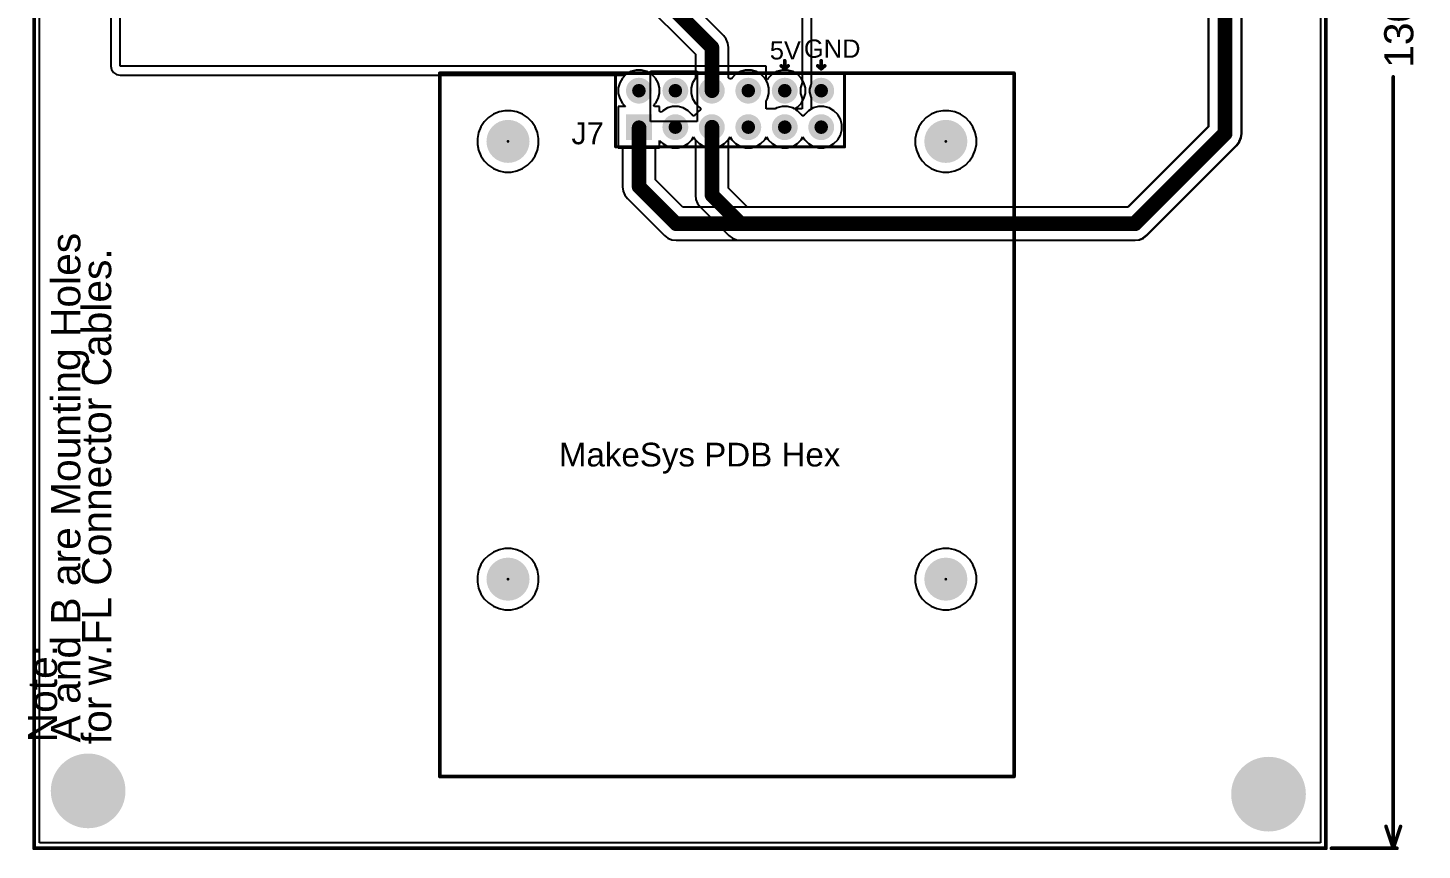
# Model space of a CAD drawing. Header units: millimetres. Extents: x 0 to 97, y 0 to 137.
# Drawn here: x -0.4 to 96.7, y -0.1 to 57.2 of the extents above; entities that cross this region are included whole.
import ezdxf

# ---------------------------------------------------------------- set-up
doc = ezdxf.new("R2010")
doc.units = ezdxf.units.MM
for name, color, linetype in [('BottomLayer', 5, 'Continuous'), ('BottomSolder', 6, 'Continuous'), ('Mechanical1', 6, 'Continuous'), ('Mechanical2', 216, 'Continuous'), ('MultiLayer', 9, 'Continuous'), ('PadHoleLayer', 156, 'Continuous'), ('TopLayer', 1, 'Continuous'), ('TopOverlay', 2, 'Continuous'), ('TopSolder', 216, 'Continuous')]:
    doc.layers.add(name, color=color, linetype=linetype)
doc.styles.add('Arial', font='', dxfattribs={"height": 0.2})
doc.styles.get('Arial').set_extended_font_data('Arial')

# ---------------------------------------------------------------- blocks, each defined once
blk = doc.blocks.new('HDR2X6_FEMALE_7')
at = {"layer": 'BottomLayer'}
h = blk.add_hatch(color=5, dxfattribs=at)
edge = h.paths.add_edge_path()
edge.add_arc((-6.35, 1.27), 0.8, 0, 360)
h = blk.add_hatch(color=5, dxfattribs=at)
edge = h.paths.add_edge_path()
edge.add_arc((-3.81, 1.27), 0.8, 0, 360)
h = blk.add_hatch(color=5, dxfattribs=at)
edge = h.paths.add_edge_path()
edge.add_arc((-1.27, 1.27), 0.8, 0, 360)
h = blk.add_hatch(color=5, dxfattribs=at)
edge = h.paths.add_edge_path()
edge.add_arc((1.27, 1.27), 0.8, 0, 360)
h = blk.add_hatch(color=5, dxfattribs=at)
edge = h.paths.add_edge_path()
edge.add_arc((3.81, 1.27), 0.8, 0, 360)
h = blk.add_hatch(color=5, dxfattribs=at)
edge = h.paths.add_edge_path()
edge.add_arc((6.35, 1.27), 0.8, 0, 360)
blk.add_hatch(color=5, dxfattribs=at).paths.add_polyline_path([(-7.15, -0.47), (-5.55, -0.47), (-5.55, -2.07), (-7.15, -2.07)])
h = blk.add_hatch(color=5, dxfattribs=at)
edge = h.paths.add_edge_path()
edge.add_arc((-3.81, -1.27), 0.8, 0, 360)
h = blk.add_hatch(color=5, dxfattribs=at)
edge = h.paths.add_edge_path()
edge.add_arc((-1.27, -1.27), 0.8, 0, 360)
h = blk.add_hatch(color=5, dxfattribs=at)
edge = h.paths.add_edge_path()
edge.add_arc((1.27, -1.27), 0.8, 0, 360)
h = blk.add_hatch(color=5, dxfattribs=at)
edge = h.paths.add_edge_path()
edge.add_arc((3.81, -1.27), 0.8, 0, 360)
h = blk.add_hatch(color=5, dxfattribs=at)
edge = h.paths.add_edge_path()
edge.add_arc((6.35, -1.27), 0.8, 0, 360)
at = {"layer": 'BottomSolder'}
h = blk.add_hatch(color=6, dxfattribs=at)
edge = h.paths.add_edge_path()
edge.add_arc((-6.35, 1.27), 0.902, 0, 360)
h = blk.add_hatch(color=6, dxfattribs=at)
edge = h.paths.add_edge_path()
edge.add_arc((-3.81, 1.27), 0.902, 0, 360)
h = blk.add_hatch(color=6, dxfattribs=at)
edge = h.paths.add_edge_path()
edge.add_arc((-1.27, 1.27), 0.902, 0, 360)
h = blk.add_hatch(color=6, dxfattribs=at)
edge = h.paths.add_edge_path()
edge.add_arc((1.27, 1.27), 0.902, 0, 360)
h = blk.add_hatch(color=6, dxfattribs=at)
edge = h.paths.add_edge_path()
edge.add_arc((3.81, 1.27), 0.902, 0, 360)
h = blk.add_hatch(color=6, dxfattribs=at)
edge = h.paths.add_edge_path()
edge.add_arc((6.35, 1.27), 0.902, 0, 360)
blk.add_hatch(color=6, dxfattribs=at).paths.add_polyline_path([(-7.252, -0.368), (-5.448, -0.368), (-5.448, -2.172), (-7.252, -2.172)])
h = blk.add_hatch(color=6, dxfattribs=at)
edge = h.paths.add_edge_path()
edge.add_arc((-3.81, -1.27), 0.902, 0, 360)
h = blk.add_hatch(color=6, dxfattribs=at)
edge = h.paths.add_edge_path()
edge.add_arc((-1.27, -1.27), 0.902, 0, 360)
h = blk.add_hatch(color=6, dxfattribs=at)
edge = h.paths.add_edge_path()
edge.add_arc((1.27, -1.27), 0.902, 0, 360)
h = blk.add_hatch(color=6, dxfattribs=at)
edge = h.paths.add_edge_path()
edge.add_arc((3.81, -1.27), 0.902, 0, 360)
h = blk.add_hatch(color=6, dxfattribs=at)
edge = h.paths.add_edge_path()
edge.add_arc((6.35, -1.27), 0.902, 0, 360)
at = {"layer": 'MultiLayer'}
h = blk.add_hatch(color=9, dxfattribs=at)
edge = h.paths.add_edge_path()
edge.add_arc((-6.35, 1.27), 0.8, 0, 360)
h = blk.add_hatch(color=9, dxfattribs=at)
edge = h.paths.add_edge_path()
edge.add_arc((-3.81, 1.27), 0.8, 0, 360)
h = blk.add_hatch(color=9, dxfattribs=at)
edge = h.paths.add_edge_path()
edge.add_arc((-1.27, 1.27), 0.8, 0, 360)
h = blk.add_hatch(color=9, dxfattribs=at)
edge = h.paths.add_edge_path()
edge.add_arc((1.27, 1.27), 0.8, 0, 360)
h = blk.add_hatch(color=9, dxfattribs=at)
edge = h.paths.add_edge_path()
edge.add_arc((3.81, 1.27), 0.8, 0, 360)
h = blk.add_hatch(color=9, dxfattribs=at)
edge = h.paths.add_edge_path()
edge.add_arc((6.35, 1.27), 0.8, 0, 360)
blk.add_hatch(color=9, dxfattribs=at).paths.add_polyline_path([(-7.15, -0.47), (-5.55, -0.47), (-5.55, -2.07), (-7.15, -2.07)])
h = blk.add_hatch(color=9, dxfattribs=at)
edge = h.paths.add_edge_path()
edge.add_arc((-3.81, -1.27), 0.8, 0, 360)
h = blk.add_hatch(color=9, dxfattribs=at)
edge = h.paths.add_edge_path()
edge.add_arc((-1.27, -1.27), 0.8, 0, 360)
h = blk.add_hatch(color=9, dxfattribs=at)
edge = h.paths.add_edge_path()
edge.add_arc((1.27, -1.27), 0.8, 0, 360)
h = blk.add_hatch(color=9, dxfattribs=at)
edge = h.paths.add_edge_path()
edge.add_arc((3.81, -1.27), 0.8, 0, 360)
h = blk.add_hatch(color=9, dxfattribs=at)
edge = h.paths.add_edge_path()
edge.add_arc((6.35, -1.27), 0.8, 0, 360)
at = {"layer": 'PadHoleLayer'}
h = blk.add_hatch(color=156, dxfattribs=at)
edge = h.paths.add_edge_path()
edge.add_arc((-6.35, 1.27), 0.475, 0, 360)
h = blk.add_hatch(color=156, dxfattribs=at)
edge = h.paths.add_edge_path()
edge.add_arc((-3.81, 1.27), 0.475, 0, 360)
h = blk.add_hatch(color=156, dxfattribs=at)
edge = h.paths.add_edge_path()
edge.add_arc((-1.27, 1.27), 0.475, 0, 360)
h = blk.add_hatch(color=156, dxfattribs=at)
edge = h.paths.add_edge_path()
edge.add_arc((1.27, 1.27), 0.475, 0, 360)
h = blk.add_hatch(color=156, dxfattribs=at)
edge = h.paths.add_edge_path()
edge.add_arc((3.81, 1.27), 0.475, 0, 360)
h = blk.add_hatch(color=156, dxfattribs=at)
edge = h.paths.add_edge_path()
edge.add_arc((6.35, 1.27), 0.475, 0, 360)
h = blk.add_hatch(color=156, dxfattribs=at)
edge = h.paths.add_edge_path()
edge.add_arc((-6.35, -1.27), 0.475, 0, 360)
h = blk.add_hatch(color=156, dxfattribs=at)
edge = h.paths.add_edge_path()
edge.add_arc((-3.81, -1.27), 0.475, 0, 360)
h = blk.add_hatch(color=156, dxfattribs=at)
edge = h.paths.add_edge_path()
edge.add_arc((-1.27, -1.27), 0.475, 0, 360)
h = blk.add_hatch(color=156, dxfattribs=at)
edge = h.paths.add_edge_path()
edge.add_arc((1.27, -1.27), 0.475, 0, 360)
h = blk.add_hatch(color=156, dxfattribs=at)
edge = h.paths.add_edge_path()
edge.add_arc((3.81, -1.27), 0.475, 0, 360)
h = blk.add_hatch(color=156, dxfattribs=at)
edge = h.paths.add_edge_path()
edge.add_arc((6.35, -1.27), 0.475, 0, 360)
at = {"layer": 'TopLayer'}
h = blk.add_hatch(color=1, dxfattribs=at)
edge = h.paths.add_edge_path()
edge.add_arc((-6.35, 1.27), 0.8, 0, 360)
h = blk.add_hatch(color=1, dxfattribs=at)
edge = h.paths.add_edge_path()
edge.add_arc((-3.81, 1.27), 0.8, 0, 360)
h = blk.add_hatch(color=1, dxfattribs=at)
edge = h.paths.add_edge_path()
edge.add_arc((-1.27, 1.27), 0.8, 0, 360)
h = blk.add_hatch(color=1, dxfattribs=at)
edge = h.paths.add_edge_path()
edge.add_arc((1.27, 1.27), 0.8, 0, 360)
h = blk.add_hatch(color=1, dxfattribs=at)
edge = h.paths.add_edge_path()
edge.add_arc((3.81, 1.27), 0.8, 0, 360)
h = blk.add_hatch(color=1, dxfattribs=at)
edge = h.paths.add_edge_path()
edge.add_arc((6.35, 1.27), 0.8, 0, 360)
blk.add_hatch(color=1, dxfattribs=at).paths.add_polyline_path([(-7.15, -0.47), (-5.55, -0.47), (-5.55, -2.07), (-7.15, -2.07)])
h = blk.add_hatch(color=1, dxfattribs=at)
edge = h.paths.add_edge_path()
edge.add_arc((-3.81, -1.27), 0.8, 0, 360)
h = blk.add_hatch(color=1, dxfattribs=at)
edge = h.paths.add_edge_path()
edge.add_arc((-1.27, -1.27), 0.8, 0, 360)
h = blk.add_hatch(color=1, dxfattribs=at)
edge = h.paths.add_edge_path()
edge.add_arc((1.27, -1.27), 0.8, 0, 360)
h = blk.add_hatch(color=1, dxfattribs=at)
edge = h.paths.add_edge_path()
edge.add_arc((3.81, -1.27), 0.8, 0, 360)
h = blk.add_hatch(color=1, dxfattribs=at)
edge = h.paths.add_edge_path()
edge.add_arc((6.35, -1.27), 0.8, 0, 360)
at = {"layer": 'TopSolder'}
h = blk.add_hatch(color=216, dxfattribs=at)
edge = h.paths.add_edge_path()
edge.add_arc((-6.35, 1.27), 0.902, 0, 360)
h = blk.add_hatch(color=216, dxfattribs=at)
edge = h.paths.add_edge_path()
edge.add_arc((-3.81, 1.27), 0.902, 0, 360)
h = blk.add_hatch(color=216, dxfattribs=at)
edge = h.paths.add_edge_path()
edge.add_arc((-1.27, 1.27), 0.902, 0, 360)
h = blk.add_hatch(color=216, dxfattribs=at)
edge = h.paths.add_edge_path()
edge.add_arc((1.27, 1.27), 0.902, 0, 360)
h = blk.add_hatch(color=216, dxfattribs=at)
edge = h.paths.add_edge_path()
edge.add_arc((3.81, 1.27), 0.902, 0, 360)
h = blk.add_hatch(color=216, dxfattribs=at)
edge = h.paths.add_edge_path()
edge.add_arc((6.35, 1.27), 0.902, 0, 360)
blk.add_hatch(color=216, dxfattribs=at).paths.add_polyline_path([(-7.252, -0.368), (-5.448, -0.368), (-5.448, -2.172), (-7.252, -2.172)])
h = blk.add_hatch(color=216, dxfattribs=at)
edge = h.paths.add_edge_path()
edge.add_arc((-3.81, -1.27), 0.902, 0, 360)
h = blk.add_hatch(color=216, dxfattribs=at)
edge = h.paths.add_edge_path()
edge.add_arc((-1.27, -1.27), 0.902, 0, 360)
h = blk.add_hatch(color=216, dxfattribs=at)
edge = h.paths.add_edge_path()
edge.add_arc((1.27, -1.27), 0.902, 0, 360)
h = blk.add_hatch(color=216, dxfattribs=at)
edge = h.paths.add_edge_path()
edge.add_arc((3.81, -1.27), 0.902, 0, 360)
h = blk.add_hatch(color=216, dxfattribs=at)
edge = h.paths.add_edge_path()
edge.add_arc((6.35, -1.27), 0.902, 0, 360)
at = {"layer": 'TopOverlay', "const_width": 0.2}
for points in [[(-7.976, 2.5), (7.976, 2.5)], [(-7.976, -2.643), (-7.976, 2.5)], [(7.976, -2.631), (7.976, 2.5)], [(-7.976, -2.643), (-1.365, -2.643)], [(-1.365, -2.643), (1.038, -2.643)], [(1.038, -2.643), (7.976, -2.643)]]:
    blk.add_lwpolyline(points, dxfattribs=at)
at = {"layer": 'TopOverlay', "const_width": 0.1}
for points in [[(-8.026, 2.5, 1), (-7.926, 2.5, 1)], [(-8.026, 2.5, 1), (-7.926, 2.5, 1)], [(7.926, 2.5, 1), (8.026, 2.5, 1)], [(7.926, 2.5, 1), (8.026, 2.5, 1)], [(-8.026, -2.643, 1), (-7.926, -2.643, 1)], [(-8.026, -2.643, 1), (-7.926, -2.643, 1)], [(-1.415, -2.643, 1), (-1.315, -2.643, 1)], [(-1.415, -2.643, 1), (-1.315, -2.643, 1)], [(0.988, -2.643, 1), (1.088, -2.643, 1)], [(0.988, -2.643, 1), (1.088, -2.643, 1)], [(7.926, -2.631, 1), (8.026, -2.631, 1)], [(7.926, -2.643, 1), (8.026, -2.643, 1)]]:
    blk.add_lwpolyline(points, format="xyb", close=True, dxfattribs=at)

msp = doc.modelspace()

# ---------------------------------------------------------------- hatches: boundary and pattern name
at = {"layer": 'BottomLayer'}
h = msp.add_hatch(color=5, dxfattribs=at)
edge = h.paths.add_edge_path()
edge.add_arc((3.771, 4), 2.5, 0, 360)
h = msp.add_hatch(color=5, dxfattribs=at)
edge = h.paths.add_edge_path()
edge.add_arc((86, 3.771), 2.5, 0, 360)
at = {"layer": 'BottomSolder'}
h = msp.add_hatch(color=6, dxfattribs=at)
edge = h.paths.add_edge_path()
edge.add_arc((33.02, 49.25), 0.102, 0, 360)
h = msp.add_hatch(color=6, dxfattribs=at)
edge = h.paths.add_edge_path()
edge.add_arc((63.52, 49.25), 0.102, 0, 360)
h = msp.add_hatch(color=6, dxfattribs=at)
edge = h.paths.add_edge_path()
edge.add_arc((33.02, 18.75), 0.102, 0, 360)
h = msp.add_hatch(color=6, dxfattribs=at)
edge = h.paths.add_edge_path()
edge.add_arc((63.52, 18.75), 0.102, 0, 360)
h = msp.add_hatch(color=6, dxfattribs=at)
edge = h.paths.add_edge_path()
edge.add_arc((3.771, 4), 2.602, 0, 360)
h = msp.add_hatch(color=6, dxfattribs=at)
edge = h.paths.add_edge_path()
edge.add_arc((86, 3.771), 2.602, 0, 360)
at = {"layer": 'MultiLayer'}
h = msp.add_hatch(color=9, dxfattribs=at)
edge = h.paths.add_edge_path()
edge.add_arc((3.771, 4), 2.5, 0, 360)
h = msp.add_hatch(color=9, dxfattribs=at)
edge = h.paths.add_edge_path()
edge.add_arc((86, 3.771), 2.5, 0, 360)
at = {"layer": 'PadHoleLayer'}
h = msp.add_hatch(color=156, dxfattribs=at)
edge = h.paths.add_edge_path()
edge.add_arc((33.02, 49.25), 1.5, 0, 360)
h = msp.add_hatch(color=156, dxfattribs=at)
edge = h.paths.add_edge_path()
edge.add_arc((63.52, 49.25), 1.5, 0, 360)
h = msp.add_hatch(color=156, dxfattribs=at)
edge = h.paths.add_edge_path()
edge.add_arc((33.02, 18.75), 1.5, 0, 360)
h = msp.add_hatch(color=156, dxfattribs=at)
edge = h.paths.add_edge_path()
edge.add_arc((63.52, 18.75), 1.5, 0, 360)
h = msp.add_hatch(color=156, dxfattribs=at)
edge = h.paths.add_edge_path()
edge.add_arc((3.771, 4), 1.5, 0, 360)
h = msp.add_hatch(color=156, dxfattribs=at)
edge = h.paths.add_edge_path()
edge.add_arc((86, 3.771), 1.5, 0, 360)
at = {"layer": 'TopLayer'}
h = msp.add_hatch(color=1, dxfattribs=at)
edge = h.paths.add_edge_path()
edge.add_arc((3.771, 4), 2.5, 0, 360)
h = msp.add_hatch(color=1, dxfattribs=at)
edge = h.paths.add_edge_path()
edge.add_arc((86, 3.771), 2.5, 0, 360)
at = {"layer": 'TopSolder'}
h = msp.add_hatch(color=216, dxfattribs=at)
edge = h.paths.add_edge_path()
edge.add_arc((33.02, 49.25), 0.102, 0, 360)
h = msp.add_hatch(color=216, dxfattribs=at)
edge = h.paths.add_edge_path()
edge.add_arc((63.52, 49.25), 0.102, 0, 360)
h = msp.add_hatch(color=216, dxfattribs=at)
edge = h.paths.add_edge_path()
edge.add_arc((33.02, 18.75), 0.102, 0, 360)
h = msp.add_hatch(color=216, dxfattribs=at)
edge = h.paths.add_edge_path()
edge.add_arc((63.52, 18.75), 0.102, 0, 360)
h = msp.add_hatch(color=216, dxfattribs=at)
edge = h.paths.add_edge_path()
edge.add_arc((3.771, 4), 2.602, 0, 360)
h = msp.add_hatch(color=216, dxfattribs=at)
edge = h.paths.add_edge_path()
edge.add_arc((86, 3.771), 2.602, 0, 360)

# ---------------------------------------------------------------- linework, layer by layer
at = {"layer": 'BottomLayer'}
for p, q in [((0.388, 0.388), (0.388, 129.612)), ((89.612, 129.612), (89.612, 0.388)), ((81.804, 98.151), (81.804, 50.287)), ((84.109, 49.809), (84.109, 98.628)), ((48.045, 56.608), (34.579, 70.074)), ((32.611, 68.781), (46.077, 55.315)), ((48.228, 56.369), (48.045, 56.608)), ((48.344, 56.091), (48.228, 56.369)), ((48.383, 55.792), (48.344, 56.091)), ((48.383, 53.671), (48.383, 55.792)), ((46.077, 55.315), (46.077, 53.669)), ((40.99, 53.662), (40.801, 53.335)), ((41.257, 53.929), (40.99, 53.662)), ((41.585, 54.118), (41.257, 53.929)), ((41.95, 54.216), (41.585, 54.118)), ((42.328, 54.216), (41.95, 54.216)), ((42.692, 54.118), (42.328, 54.216)), ((43.02, 53.929), (42.692, 54.118)), ((43.287, 53.662), (43.02, 53.929)), ((43.476, 53.335), (43.287, 53.662)), ((46.07, 53.662), (45.881, 53.335)), ((46.077, 53.669), (46.07, 53.662)), ((48.44, 53.607), (48.383, 53.671)), ((48.584, 53.617), (48.44, 53.607)), ((48.61, 53.662), (48.584, 53.617)), ((48.877, 53.929), (48.61, 53.662)), ((49.205, 54.118), (48.877, 53.929)), ((49.57, 54.216), (49.205, 54.118)), ((49.948, 54.216), (49.57, 54.216)), ((50.312, 54.118), (49.948, 54.216)), ((50.64, 53.929), (50.312, 54.118)), ((50.907, 53.662), (50.64, 53.929)), ((50.965, 53.561), (50.907, 53.662)), ((51.092, 53.561), (50.965, 53.561)), ((51.15, 53.662), (51.092, 53.561)), ((51.417, 53.929), (51.15, 53.662)), ((51.745, 54.118), (51.417, 53.929)), ((52.11, 54.216), (51.745, 54.118)), ((52.488, 54.216), (52.11, 54.216)), ((52.852, 54.118), (52.488, 54.216)), ((53.18, 53.929), (52.852, 54.118)), ((53.447, 53.662), (53.18, 53.929)), ((53.636, 53.335), (53.447, 53.662)), ((40.801, 53.335), (40.704, 52.97)), ((40.704, 52.97), (40.704, 52.592)), ((40.704, 52.592), (40.801, 52.227)), ((43.574, 52.97), (43.476, 53.335)), ((43.476, 52.227), (43.574, 52.592)), ((43.574, 52.592), (43.574, 52.97)), ((45.881, 53.335), (45.784, 52.97)), ((45.784, 52.97), (45.784, 52.592)), ((45.784, 52.592), (45.881, 52.227)), ((53.734, 52.97), (53.636, 53.335)), ((53.636, 52.227), (53.734, 52.592)), ((53.734, 52.592), (53.734, 52.97)), ((41.048, 51.676), (40.704, 51.676)), ((40.704, 51.676), (40.704, 48.806)), ((40.801, 52.227), (40.99, 51.9)), ((40.99, 51.9), (41.097, 51.794)), ((41.097, 51.794), (41.048, 51.676)), ((43.18, 51.794), (43.287, 51.9)), ((43.229, 51.676), (43.18, 51.794)), ((43.574, 51.676), (43.229, 51.676)), ((43.287, 51.9), (43.476, 52.227)), ((43.574, 51.332), (43.574, 51.676)), ((44.125, 51.578), (43.797, 51.389)), ((44.49, 51.676), (44.125, 51.578)), ((44.868, 51.676), (44.49, 51.676)), ((45.232, 51.578), (44.868, 51.676)), ((45.56, 51.389), (45.232, 51.578)), ((45.881, 52.227), (46.07, 51.9)), ((46.07, 51.9), (46.337, 51.633)), ((46.337, 51.633), (46.438, 51.575)), ((46.438, 51.575), (46.438, 51.448)), ((53.079, 51.575), (53.18, 51.633)), ((53.079, 51.448), (53.079, 51.575)), ((53.18, 51.633), (53.447, 51.9)), ((53.447, 51.9), (53.636, 52.227)), ((54.285, 51.578), (53.957, 51.389)), ((54.65, 51.676), (54.285, 51.578)), ((55.028, 51.676), (54.65, 51.676)), ((55.392, 51.578), (55.028, 51.676)), ((55.72, 51.389), (55.392, 51.578)), ((31.362, 50.611), (31.128, 50.262)), ((31.659, 50.909), (31.362, 50.611)), ((32.009, 51.142), (31.659, 50.909)), ((32.397, 51.303), (32.009, 51.142)), ((32.81, 51.385), (32.397, 51.303)), ((33.23, 51.385), (32.81, 51.385)), ((33.643, 51.303), (33.23, 51.385)), ((34.032, 51.142), (33.643, 51.303)), ((34.381, 50.909), (34.032, 51.142)), ((34.679, 50.611), (34.381, 50.909)), ((34.912, 50.262), (34.679, 50.611)), ((43.691, 51.283), (43.574, 51.332)), ((43.797, 51.389), (43.691, 51.283)), ((45.827, 51.122), (45.56, 51.389)), ((45.885, 51.021), (45.827, 51.122)), ((46.012, 51.021), (45.885, 51.021)), ((46.07, 51.122), (46.012, 51.021)), ((46.337, 51.389), (46.07, 51.122)), ((46.438, 51.448), (46.337, 51.389)), ((53.18, 51.389), (53.079, 51.448)), ((53.447, 51.122), (53.18, 51.389)), ((53.505, 51.021), (53.447, 51.122)), ((53.632, 51.021), (53.505, 51.021)), ((53.69, 51.122), (53.632, 51.021)), ((53.957, 51.389), (53.69, 51.122)), ((55.987, 51.122), (55.72, 51.389)), ((56.176, 50.795), (55.987, 51.122)), ((56.274, 50.43), (56.176, 50.795)), ((61.862, 50.611), (61.628, 50.262)), ((62.159, 50.909), (61.862, 50.611)), ((62.509, 51.142), (62.159, 50.909)), ((62.897, 51.303), (62.509, 51.142)), ((63.31, 51.385), (62.897, 51.303)), ((63.73, 51.385), (63.31, 51.385)), ((64.143, 51.303), (63.73, 51.385)), ((64.531, 51.142), (64.143, 51.303)), ((64.881, 50.909), (64.531, 51.142)), ((65.179, 50.611), (64.881, 50.909)), ((65.412, 50.262), (65.179, 50.611)), ((30.967, 49.873), (30.885, 49.461)), ((31.128, 50.262), (30.967, 49.873)), ((35.073, 49.873), (34.912, 50.262)), ((35.155, 49.461), (35.073, 49.873)), ((55.987, 49.36), (56.176, 49.687)), ((56.176, 49.687), (56.274, 50.052)), ((56.274, 50.052), (56.274, 50.43)), ((61.467, 49.873), (61.385, 49.461)), ((61.628, 50.262), (61.467, 49.873)), ((65.573, 49.873), (65.412, 50.262)), ((65.655, 49.461), (65.573, 49.873)), ((81.804, 50.287), (76.18, 44.663)), ((84.07, 49.511), (84.109, 49.809)), ((84.109, 49.809), (84.109, 49.809)), ((30.885, 49.461), (30.885, 49.04)), ((30.885, 49.04), (30.967, 48.628)), ((30.967, 48.628), (31.128, 48.239)), ((34.912, 48.239), (35.073, 48.628)), ((35.073, 48.628), (35.155, 49.04)), ((35.155, 49.04), (35.155, 49.461)), ((40.704, 48.806), (40.997, 48.806)), ((40.997, 48.806), (40.997, 46.09)), ((43.303, 46.567), (43.303, 48.806)), ((43.303, 48.806), (43.574, 48.806)), ((43.574, 49.151), (43.691, 49.199)), ((43.574, 48.806), (43.574, 49.151)), ((43.691, 49.199), (43.797, 49.093)), ((43.797, 49.093), (44.125, 48.904)), ((44.125, 48.904), (44.49, 48.806)), ((44.49, 48.806), (44.868, 48.806)), ((44.868, 48.806), (45.232, 48.904)), ((45.232, 48.904), (45.56, 49.093)), ((45.56, 49.093), (45.827, 49.36)), ((45.827, 49.36), (45.885, 49.461)), ((45.885, 49.461), (46.012, 49.461)), ((46.012, 49.461), (46.07, 49.36)), ((46.07, 49.36), (46.337, 49.093)), ((46.337, 49.093), (46.665, 48.904)), ((46.665, 48.904), (47.03, 48.806)), ((47.03, 48.806), (47.408, 48.806)), ((47.408, 48.806), (47.772, 48.904)), ((47.772, 48.904), (48.1, 49.093)), ((48.1, 49.093), (48.367, 49.36)), ((48.367, 49.36), (48.425, 49.461)), ((48.425, 49.461), (48.552, 49.461)), ((48.552, 49.461), (48.61, 49.36)), ((48.61, 49.36), (48.877, 49.093)), ((48.877, 49.093), (49.205, 48.904)), ((49.205, 48.904), (49.57, 48.806)), ((49.57, 48.806), (49.948, 48.806)), ((49.948, 48.806), (50.312, 48.904)), ((50.312, 48.904), (50.64, 49.093)), ((50.64, 49.093), (50.907, 49.36)), ((50.907, 49.36), (50.965, 49.461)), ((50.965, 49.461), (51.092, 49.461)), ((51.092, 49.461), (51.15, 49.36)), ((51.15, 49.36), (51.417, 49.093)), ((51.417, 49.093), (51.745, 48.904)), ((51.745, 48.904), (52.11, 48.806)), ((52.11, 48.806), (52.488, 48.806)), ((52.488, 48.806), (52.852, 48.904)), ((52.852, 48.904), (53.18, 49.093)), ((53.18, 49.093), (53.447, 49.36)), ((53.447, 49.36), (53.505, 49.461)), ((53.505, 49.461), (53.632, 49.461)), ((53.632, 49.461), (53.69, 49.36)), ((53.69, 49.36), (53.957, 49.093)), ((53.957, 49.093), (54.285, 48.904)), ((54.285, 48.904), (54.65, 48.806)), ((54.65, 48.806), (55.028, 48.806)), ((55.028, 48.806), (55.392, 48.904)), ((55.392, 48.904), (55.72, 49.093)), ((55.72, 49.093), (55.987, 49.36)), ((61.385, 49.461), (61.385, 49.04)), ((61.385, 49.04), (61.467, 48.628)), ((61.467, 48.628), (61.628, 48.239)), ((65.412, 48.239), (65.573, 48.628)), ((65.573, 48.628), (65.655, 49.04)), ((65.655, 49.04), (65.655, 49.461)), ((77.472, 42.695), (83.772, 48.994)), ((83.772, 48.994), (83.955, 49.233)), ((83.772, 48.994), (83.772, 48.994)), ((83.955, 49.233), (84.07, 49.511)), ((31.128, 48.239), (31.362, 47.889)), ((31.362, 47.889), (31.659, 47.592)), ((31.659, 47.592), (32.009, 47.358)), ((34.032, 47.358), (34.381, 47.592)), ((34.381, 47.592), (34.679, 47.889)), ((34.679, 47.889), (34.912, 48.239)), ((61.628, 48.239), (61.862, 47.889)), ((61.862, 47.889), (62.159, 47.592)), ((62.159, 47.592), (62.509, 47.358)), ((64.531, 47.358), (64.881, 47.592)), ((64.881, 47.592), (65.179, 47.889)), ((65.179, 47.889), (65.412, 48.239)), ((32.009, 47.358), (32.397, 47.197)), ((32.397, 47.197), (32.81, 47.115)), ((32.81, 47.115), (33.23, 47.115)), ((33.23, 47.115), (33.643, 47.197)), ((33.643, 47.197), (34.032, 47.358)), ((62.509, 47.358), (62.897, 47.197)), ((62.897, 47.197), (63.31, 47.115)), ((63.31, 47.115), (63.73, 47.115)), ((63.73, 47.115), (64.143, 47.197)), ((64.143, 47.197), (64.531, 47.358)), ((40.997, 46.09), (41.036, 45.791)), ((41.036, 45.791), (41.152, 45.513)), ((45.207, 44.663), (43.303, 46.567)), ((41.152, 45.513), (41.335, 45.274)), ((41.335, 45.274), (43.914, 42.695)), ((76.18, 44.663), (45.207, 44.663)), ((43.914, 42.695), (44.153, 42.512)), ((44.153, 42.512), (44.431, 42.397)), ((44.431, 42.397), (44.729, 42.357)), ((44.729, 42.357), (76.657, 42.357)), ((76.657, 42.357), (76.956, 42.397)), ((76.956, 42.397), (77.234, 42.512)), ((77.234, 42.512), (77.472, 42.695)), ((31.659, 20.409), (31.362, 20.111)), ((32.009, 20.642), (31.659, 20.409)), ((32.397, 20.803), (32.009, 20.642)), ((32.81, 20.885), (32.397, 20.803)), ((33.23, 20.885), (32.81, 20.885)), ((33.643, 20.803), (33.23, 20.885)), ((34.032, 20.642), (33.643, 20.803)), ((34.381, 20.409), (34.032, 20.642)), ((34.679, 20.111), (34.381, 20.409)), ((62.159, 20.409), (61.862, 20.111)), ((62.509, 20.642), (62.159, 20.409)), ((62.897, 20.803), (62.509, 20.642)), ((63.31, 20.885), (62.897, 20.803)), ((63.73, 20.885), (63.31, 20.885)), ((64.143, 20.803), (63.73, 20.885)), ((64.531, 20.642), (64.143, 20.803)), ((64.881, 20.409), (64.531, 20.642)), ((65.179, 20.111), (64.881, 20.409)), ((31.128, 19.762), (30.967, 19.373)), ((31.362, 20.111), (31.128, 19.762)), ((34.912, 19.762), (34.679, 20.111)), ((35.073, 19.373), (34.912, 19.762)), ((61.628, 19.762), (61.467, 19.373)), ((61.862, 20.111), (61.628, 19.762)), ((65.412, 19.762), (65.179, 20.111)), ((65.573, 19.373), (65.412, 19.762)), ((30.967, 19.373), (30.885, 18.961)), ((30.885, 18.961), (30.885, 18.54)), ((30.885, 18.54), (30.967, 18.128)), ((35.155, 18.961), (35.073, 19.373)), ((35.073, 18.128), (35.155, 18.54)), ((35.155, 18.54), (35.155, 18.961)), ((61.467, 19.373), (61.385, 18.961)), ((61.385, 18.961), (61.385, 18.54)), ((61.385, 18.54), (61.467, 18.128)), ((65.655, 18.961), (65.573, 19.373)), ((65.573, 18.128), (65.655, 18.54)), ((65.655, 18.54), (65.655, 18.961)), ((30.967, 18.128), (31.128, 17.739)), ((31.128, 17.739), (31.362, 17.389)), ((34.679, 17.389), (34.912, 17.739)), ((34.912, 17.739), (35.073, 18.128)), ((61.467, 18.128), (61.628, 17.739)), ((61.628, 17.739), (61.862, 17.389)), ((65.179, 17.389), (65.412, 17.739)), ((65.412, 17.739), (65.573, 18.128)), ((31.362, 17.389), (31.659, 17.092)), ((31.659, 17.092), (32.009, 16.858)), ((32.009, 16.858), (32.397, 16.697)), ((32.397, 16.697), (32.81, 16.615)), ((32.81, 16.615), (33.23, 16.615)), ((33.23, 16.615), (33.643, 16.697)), ((33.643, 16.697), (34.032, 16.858)), ((34.032, 16.858), (34.381, 17.092)), ((34.381, 17.092), (34.679, 17.389)), ((61.862, 17.389), (62.159, 17.092)), ((62.159, 17.092), (62.509, 16.858)), ((62.509, 16.858), (62.897, 16.697)), ((62.897, 16.697), (63.31, 16.615)), ((63.31, 16.615), (63.73, 16.615)), ((63.73, 16.615), (64.143, 16.697)), ((64.143, 16.697), (64.531, 16.858)), ((64.531, 16.858), (64.881, 17.092)), ((64.881, 17.092), (65.179, 17.389)), ((89.612, 0.388), (0.388, 0.388))]:
    msp.add_line(p, q, dxfattribs=at)
at = {"layer": 'BottomLayer', "const_width": 1.016}
for points in [[(82.956, 49.809), (82.956, 98.628)], [(33.426, 69.596), (47.23, 55.792)], [(47.23, 52.781), (47.23, 55.792)], [(42.15, 46.09), (42.15, 50.201)], [(76.657, 43.51), (82.956, 49.809)], [(42.15, 46.09), (44.729, 43.51)], [(44.729, 43.51), (76.657, 43.51)]]:
    msp.add_lwpolyline(points, dxfattribs=at)
at = {"layer": 'BottomLayer', "const_width": 0.508}
for points in [[(46.976, 55.792, 1), (47.484, 55.792, 1)], [(46.976, 55.792, 1), (47.484, 55.792, 1)], [(46.976, 52.781, 1), (47.484, 52.781, 1)], [(41.896, 50.201, 1), (42.404, 50.201, 1)], [(82.702, 49.809, 1), (83.21, 49.809, 1)], [(82.702, 49.809, 1), (83.21, 49.809, 1)], [(41.896, 46.09, 1), (42.404, 46.09, 1)], [(41.896, 46.09, 1), (42.404, 46.09, 1)], [(44.475, 43.51, 1), (44.983, 43.51, 1)], [(44.475, 43.51, 1), (44.983, 43.51, 1)], [(76.403, 43.51, 1), (76.911, 43.51, 1)], [(76.403, 43.51, 1), (76.911, 43.51, 1)]]:
    msp.add_lwpolyline(points, format="xyb", close=True, dxfattribs=at)
at = {"layer": 'Mechanical1', "const_width": 0.254}
for points in [[(94.691, 0), (94.691, 53.743)], [(94.183, 1.524), (94.691, 0)], [(94.691, 0), (95.199, 1.524)], [(90.381, 0), (94.945, 0)]]:
    msp.add_lwpolyline(points, dxfattribs=at)
at = {"layer": 'Mechanical1', "const_width": 0.127}
for points in [[(94.628, 53.743, 1), (94.755, 53.743, 1)], [(94.12, 1.524, 1), (94.247, 1.524, 1)], [(95.136, 1.524, 1), (95.263, 1.524, 1)], [(90.318, 0, 1), (90.445, 0, 1)], [(94.628, 0, 1), (94.755, 0, 1)], [(94.628, 0, 1), (94.755, 0, 1)], [(94.628, 0, 1), (94.755, 0, 1)], [(94.882, 0, 1), (95.009, 0, 1)]]:
    msp.add_lwpolyline(points, format="xyb", close=True, dxfattribs=at)
at = {"layer": 'Mechanical2'}
for points, const_width in [([(0, 0), (0, 130)], 0.254), ([(90, 0), (90, 130)], 0.254), ([(90.05, 0), (90.05, 130)], 0.127), ([(0, 0), (90, 0)], 0.254)]:
    msp.add_lwpolyline(points, dxfattribs=dict(at, const_width=const_width))
for points, const_width in [([(-0.064, 0, 1), (0.064, 0, 1)], 0.127), ([(-0.064, 0, 1), (0.064, 0, 1)], 0.127), ([(89.937, 0, 1), (90.064, 0, 1)], 0.127), ([(89.937, 0, 1), (90.064, 0, 1)], 0.127), ([(90.018, 0, 1), (90.082, 0, 1)], 0.0635)]:
    msp.add_lwpolyline(points, format="xyb", close=True, dxfattribs=dict(at, const_width=const_width))
at = {"layer": 'TopLayer'}
for p, q in [((0.388, 0.388), (0.388, 129.612)), ((89.612, 129.612), (89.612, 0.388)), ((84.135, 49.784), (84.135, 98.501)), ((81.829, 98.024), (81.829, 50.262)), ((6, 54.5), (6, 86.512)), ((5.353, 85.865), (5.353, 54.5)), ((53.518, 58.74), (53.518, 53.364)), ((54.165, 53.364), (54.165, 58.74)), ((5.353, 54.5), (5.402, 54.252)), ((51, 54.5), (6, 54.5)), ((51, 53.501), (51, 54.5)), ((5.402, 54.252), (5.542, 54.042)), ((5.542, 54.042), (5.752, 53.902)), ((5.752, 53.902), (6, 53.853)), ((6, 53.853), (41.181, 53.853)), ((40.99, 53.662), (40.801, 53.335)), ((41.181, 53.853), (40.99, 53.662)), ((42.939, 50.642), (42.939, 54.14)), ((42.939, 54.14), (46.203, 54.14)), ((46.203, 54.14), (46.203, 50.642)), ((51.096, 53.335), (51, 53.501)), ((40.801, 53.335), (40.704, 52.97)), ((40.704, 52.97), (40.704, 52.592)), ((40.704, 52.592), (40.801, 52.227)), ((51.194, 52.97), (51.096, 53.335)), ((51.096, 52.227), (51.194, 52.592)), ((51.194, 52.592), (51.194, 52.97)), ((53.501, 53.335), (53.404, 52.97)), ((53.404, 52.97), (53.404, 52.592)), ((53.404, 52.592), (53.501, 52.227)), ((53.518, 53.364), (53.501, 53.335)), ((54.051, 52.885), (54.111, 53.108)), ((54.051, 52.678), (54.051, 52.885)), ((54.111, 52.454), (54.051, 52.678)), ((54.111, 53.108), (54.116, 53.116)), ((54.116, 52.447), (54.111, 52.454)), ((54.116, 53.116), (54.125, 53.16)), ((54.125, 53.16), (54.127, 53.168)), ((54.127, 53.171), (54.132, 53.199)), ((54.127, 53.168), (54.127, 53.171)), ((54.132, 53.199), (54.16, 53.279)), ((54.157, 53.322), (54.165, 53.364)), ((54.16, 53.279), (54.157, 53.322)), ((41.214, 51.676), (40.704, 51.676)), ((40.704, 51.676), (40.704, 48.806)), ((40.801, 52.227), (40.99, 51.9)), ((40.99, 51.9), (41.214, 51.676)), ((51, 52.061), (51.096, 52.227)), ((51, 51.511), (51, 52.061)), ((51.628, 51.511), (51, 51.511)), ((51.745, 51.578), (51.628, 51.511)), ((52.11, 51.676), (51.745, 51.578)), ((52.488, 51.676), (52.11, 51.676)), ((52.852, 51.578), (52.488, 51.676)), ((52.969, 51.511), (52.852, 51.578)), ((53.518, 51.511), (52.969, 51.511)), ((53.501, 52.227), (53.518, 52.199)), ((53.518, 52.199), (53.518, 51.511)), ((54.125, 52.402), (54.116, 52.447)), ((54.127, 52.395), (54.125, 52.402)), ((54.127, 52.391), (54.127, 52.395)), ((54.132, 52.364), (54.127, 52.391)), ((54.16, 52.283), (54.132, 52.364)), ((54.157, 52.241), (54.16, 52.283)), ((54.165, 52.199), (54.157, 52.241)), ((54.165, 51.511), (54.165, 52.199)), ((54.285, 51.578), (54.165, 51.509)), ((54.165, 51.509), (54.165, 51.511)), ((54.65, 51.676), (54.285, 51.578)), ((55.028, 51.676), (54.65, 51.676)), ((55.392, 51.578), (55.028, 51.676)), ((55.72, 51.389), (55.392, 51.578)), ((31.362, 50.611), (31.128, 50.262)), ((31.659, 50.909), (31.362, 50.611)), ((32.009, 51.142), (31.659, 50.909)), ((32.397, 51.303), (32.009, 51.142)), ((32.81, 51.385), (32.397, 51.303)), ((33.23, 51.385), (32.81, 51.385)), ((33.643, 51.303), (33.23, 51.385)), ((34.032, 51.142), (33.643, 51.303)), ((34.381, 50.909), (34.032, 51.142)), ((34.679, 50.611), (34.381, 50.909)), ((34.912, 50.262), (34.679, 50.611)), ((46.203, 50.642), (42.939, 50.642)), ((55.987, 51.122), (55.72, 51.389)), ((56.176, 50.795), (55.987, 51.122)), ((56.274, 50.43), (56.176, 50.795)), ((61.862, 50.611), (61.628, 50.262)), ((62.159, 50.909), (61.862, 50.611)), ((62.509, 51.142), (62.159, 50.909)), ((62.897, 51.303), (62.509, 51.142)), ((63.31, 51.385), (62.897, 51.303)), ((63.73, 51.385), (63.31, 51.385)), ((64.143, 51.303), (63.73, 51.385)), ((64.531, 51.142), (64.143, 51.303)), ((64.881, 50.909), (64.531, 51.142)), ((65.179, 50.611), (64.881, 50.909)), ((65.412, 50.262), (65.179, 50.611)), ((30.967, 49.873), (30.885, 49.461)), ((31.128, 50.262), (30.967, 49.873)), ((35.073, 49.873), (34.912, 50.262)), ((35.155, 49.461), (35.073, 49.873)), ((45.827, 49.36), (45.949, 49.571)), ((45.949, 49.571), (46.07, 49.36)), ((48.383, 49.388), (48.489, 49.571)), ((48.489, 49.571), (48.61, 49.36)), ((50.907, 49.36), (51.029, 49.571)), ((51.029, 49.571), (51.15, 49.36)), ((53.447, 49.36), (53.569, 49.571)), ((53.569, 49.571), (53.69, 49.36)), ((55.987, 49.36), (56.176, 49.687)), ((56.176, 49.687), (56.274, 50.052)), ((56.274, 50.052), (56.274, 50.43)), ((61.467, 49.873), (61.385, 49.461)), ((61.628, 50.262), (61.467, 49.873)), ((65.573, 49.873), (65.412, 50.262)), ((65.655, 49.461), (65.573, 49.873)), ((81.829, 50.262), (76.23, 44.663)), ((84.095, 49.486), (84.135, 49.784)), ((30.885, 49.461), (30.885, 49.04)), ((30.885, 49.04), (30.967, 48.628)), ((30.967, 48.628), (31.128, 48.239)), ((34.912, 48.239), (35.073, 48.628)), ((35.073, 48.628), (35.155, 49.04)), ((35.155, 49.04), (35.155, 49.461)), ((40.704, 48.806), (43.574, 48.806)), ((43.574, 48.806), (43.574, 49.317)), ((43.574, 49.317), (43.797, 49.093)), ((43.797, 49.093), (44.125, 48.904)), ((44.125, 48.904), (44.49, 48.806)), ((44.49, 48.806), (44.868, 48.806)), ((44.868, 48.806), (45.232, 48.904)), ((45.232, 48.904), (45.56, 49.093)), ((45.56, 49.093), (45.827, 49.36)), ((46.07, 49.36), (46.077, 49.353)), ((46.077, 49.353), (46.077, 45.505)), ((48.383, 45.983), (48.383, 49.388)), ((48.61, 49.36), (48.877, 49.093)), ((48.877, 49.093), (49.205, 48.904)), ((49.205, 48.904), (49.57, 48.806)), ((49.57, 48.806), (49.948, 48.806)), ((49.948, 48.806), (50.312, 48.904)), ((50.312, 48.904), (50.64, 49.093)), ((50.64, 49.093), (50.907, 49.36)), ((51.15, 49.36), (51.417, 49.093)), ((51.417, 49.093), (51.745, 48.904)), ((51.745, 48.904), (52.11, 48.806)), ((52.11, 48.806), (52.488, 48.806)), ((52.488, 48.806), (52.852, 48.904)), ((52.852, 48.904), (53.18, 49.093)), ((53.18, 49.093), (53.447, 49.36)), ((53.69, 49.36), (53.957, 49.093)), ((53.957, 49.093), (54.285, 48.904)), ((54.285, 48.904), (54.65, 48.806)), ((54.65, 48.806), (55.028, 48.806)), ((55.028, 48.806), (55.392, 48.904)), ((55.392, 48.904), (55.72, 49.093)), ((55.72, 49.093), (55.987, 49.36)), ((61.385, 49.461), (61.385, 49.04)), ((61.385, 49.04), (61.467, 48.628)), ((61.467, 48.628), (61.628, 48.239)), ((65.412, 48.239), (65.573, 48.628)), ((65.573, 48.628), (65.655, 49.04)), ((65.655, 49.04), (65.655, 49.461)), ((77.523, 42.695), (83.797, 48.969)), ((83.797, 48.969), (83.98, 49.208)), ((83.797, 48.969), (83.797, 48.969)), ((83.98, 49.208), (84.095, 49.486)), ((31.128, 48.239), (31.362, 47.889)), ((31.362, 47.889), (31.659, 47.592)), ((31.659, 47.592), (32.009, 47.358)), ((34.032, 47.358), (34.381, 47.592)), ((34.381, 47.592), (34.679, 47.889)), ((34.679, 47.889), (34.912, 48.239)), ((61.628, 48.239), (61.862, 47.889)), ((61.862, 47.889), (62.159, 47.592)), ((62.159, 47.592), (62.509, 47.358)), ((64.531, 47.358), (64.881, 47.592)), ((64.881, 47.592), (65.179, 47.889)), ((65.179, 47.889), (65.412, 48.239)), ((32.009, 47.358), (32.397, 47.197)), ((32.397, 47.197), (32.81, 47.115)), ((32.81, 47.115), (33.23, 47.115)), ((33.23, 47.115), (33.643, 47.197)), ((33.643, 47.197), (34.032, 47.358)), ((62.509, 47.358), (62.897, 47.197)), ((62.897, 47.197), (63.31, 47.115)), ((63.31, 47.115), (63.73, 47.115)), ((63.73, 47.115), (64.143, 47.197)), ((64.143, 47.197), (64.531, 47.358)), ((49.703, 44.663), (48.383, 45.983)), ((46.077, 45.505), (46.116, 45.207)), ((46.116, 45.207), (46.232, 44.929)), ((46.232, 44.929), (46.415, 44.69)), ((46.415, 44.69), (48.41, 42.695)), ((76.23, 44.663), (49.703, 44.663)), ((48.41, 42.695), (48.649, 42.512)), ((48.649, 42.512), (48.927, 42.397)), ((48.927, 42.397), (49.225, 42.357)), ((49.225, 42.357), (49.225, 42.357)), ((49.225, 42.357), (76.708, 42.357)), ((76.708, 42.357), (77.006, 42.397)), ((77.006, 42.397), (77.284, 42.512)), ((77.284, 42.512), (77.523, 42.695)), ((31.659, 20.409), (31.362, 20.111)), ((32.009, 20.642), (31.659, 20.409)), ((32.397, 20.803), (32.009, 20.642)), ((32.81, 20.885), (32.397, 20.803)), ((33.23, 20.885), (32.81, 20.885)), ((33.643, 20.803), (33.23, 20.885)), ((34.032, 20.642), (33.643, 20.803)), ((34.381, 20.409), (34.032, 20.642)), ((34.679, 20.111), (34.381, 20.409)), ((62.159, 20.409), (61.862, 20.111)), ((62.509, 20.642), (62.159, 20.409)), ((62.897, 20.803), (62.509, 20.642)), ((63.31, 20.885), (62.897, 20.803)), ((63.73, 20.885), (63.31, 20.885)), ((64.143, 20.803), (63.73, 20.885)), ((64.531, 20.642), (64.143, 20.803)), ((64.881, 20.409), (64.531, 20.642)), ((65.179, 20.111), (64.881, 20.409)), ((31.128, 19.762), (30.967, 19.373)), ((31.362, 20.111), (31.128, 19.762)), ((34.912, 19.762), (34.679, 20.111)), ((35.073, 19.373), (34.912, 19.762)), ((61.628, 19.762), (61.467, 19.373)), ((61.862, 20.111), (61.628, 19.762)), ((65.412, 19.762), (65.179, 20.111)), ((65.573, 19.373), (65.412, 19.762)), ((30.967, 19.373), (30.885, 18.961)), ((30.885, 18.961), (30.885, 18.54)), ((30.885, 18.54), (30.967, 18.128)), ((35.155, 18.961), (35.073, 19.373)), ((35.073, 18.128), (35.155, 18.54)), ((35.155, 18.54), (35.155, 18.961)), ((61.467, 19.373), (61.385, 18.961)), ((61.385, 18.961), (61.385, 18.54)), ((61.385, 18.54), (61.467, 18.128)), ((65.655, 18.961), (65.573, 19.373)), ((65.573, 18.128), (65.655, 18.54)), ((65.655, 18.54), (65.655, 18.961)), ((30.967, 18.128), (31.128, 17.739)), ((31.128, 17.739), (31.362, 17.389)), ((34.679, 17.389), (34.912, 17.739)), ((34.912, 17.739), (35.073, 18.128)), ((61.467, 18.128), (61.628, 17.739)), ((61.628, 17.739), (61.862, 17.389)), ((65.179, 17.389), (65.412, 17.739)), ((65.412, 17.739), (65.573, 18.128)), ((31.362, 17.389), (31.659, 17.092)), ((31.659, 17.092), (32.009, 16.858)), ((32.009, 16.858), (32.397, 16.697)), ((32.397, 16.697), (32.81, 16.615)), ((32.81, 16.615), (33.23, 16.615)), ((33.23, 16.615), (33.643, 16.697)), ((33.643, 16.697), (34.032, 16.858)), ((34.032, 16.858), (34.381, 17.092)), ((34.381, 17.092), (34.679, 17.389)), ((61.862, 17.389), (62.159, 17.092)), ((62.159, 17.092), (62.509, 16.858)), ((62.509, 16.858), (62.897, 16.697)), ((62.897, 16.697), (63.31, 16.615)), ((63.31, 16.615), (63.73, 16.615)), ((63.73, 16.615), (64.143, 16.697)), ((64.143, 16.697), (64.531, 16.858)), ((64.531, 16.858), (64.881, 17.092)), ((64.881, 17.092), (65.179, 17.389)), ((89.612, 0.388), (0.388, 0.388))]:
    msp.add_line(p, q, dxfattribs=at)
at = {"layer": 'TopLayer', "const_width": 1.016}
for points in [[(82.982, 49.784), (82.982, 98.501)], [(47.23, 45.505), (47.23, 50.241)], [(76.708, 43.51), (82.982, 49.784)], [(47.23, 45.505), (49.225, 43.51)], [(49.225, 43.51), (76.708, 43.51)]]:
    msp.add_lwpolyline(points, dxfattribs=at)
at = {"layer": 'TopLayer', "const_width": 0.508}
for points in [[(46.976, 50.241, 1), (47.484, 50.241, 1)], [(82.728, 49.784, 1), (83.236, 49.784, 1)], [(82.728, 49.784, 1), (83.236, 49.784, 1)], [(46.976, 45.505, 1), (47.484, 45.505, 1)], [(46.976, 45.505, 1), (47.484, 45.505, 1)], [(48.971, 43.51, 1), (49.479, 43.51, 1)], [(48.971, 43.51, 1), (49.479, 43.51, 1)], [(76.454, 43.51, 1), (76.962, 43.51, 1)], [(76.454, 43.51, 1), (76.962, 43.51, 1)]]:
    msp.add_lwpolyline(points, format="xyb", close=True, dxfattribs=at)
at = {"layer": 'TopOverlay', "const_width": 0.254}
for points in [[(52.054, 54.514), (52.299, 54.305)], [(52.299, 54.305), (52.299, 54.87)], [(52.299, 54.305), (52.543, 54.514)], [(54.594, 54.514), (54.839, 54.305)], [(54.839, 54.305), (54.839, 54.87)], [(54.839, 54.305), (55.083, 54.514)], [(28.27, 54), (68.27, 54)], [(28.27, 5), (28.27, 54)], [(68.27, 5), (68.27, 54)], [(28.27, 5), (68.27, 5)]]:
    msp.add_lwpolyline(points, dxfattribs=at)
at = {"layer": 'TopOverlay', "const_width": 0.127}
for points in [[(51.991, 54.514, 1), (52.118, 54.514, 1)], [(52.235, 54.87, 1), (52.362, 54.87, 1)], [(52.235, 54.305, 1), (52.362, 54.305, 1)], [(52.235, 54.305, 1), (52.362, 54.305, 1)], [(52.235, 54.305, 1), (52.362, 54.305, 1)], [(52.479, 54.514, 1), (52.606, 54.514, 1)], [(54.531, 54.514, 1), (54.658, 54.514, 1)], [(54.775, 54.87, 1), (54.902, 54.87, 1)], [(54.775, 54.305, 1), (54.902, 54.305, 1)], [(54.775, 54.305, 1), (54.902, 54.305, 1)], [(54.775, 54.305, 1), (54.902, 54.305, 1)], [(55.019, 54.514, 1), (55.146, 54.514, 1)], [(28.207, 54, 1), (28.334, 54, 1)], [(28.207, 54, 1), (28.334, 54, 1)], [(68.207, 54, 1), (68.334, 54, 1)], [(68.207, 54, 1), (68.334, 54, 1)], [(28.207, 5, 1), (28.334, 5, 1)], [(28.207, 5, 1), (28.334, 5, 1)], [(68.207, 5, 1), (68.334, 5, 1)], [(68.207, 5, 1), (68.334, 5, 1)]]:
    msp.add_lwpolyline(points, format="xyb", close=True, dxfattribs=at)

# ---------------------------------------------------------------- block references
msp.add_blockref('HDR2X6_FEMALE_7', (48.489, 51.511))

# ---------------------------------------------------------------- texts
at = {"layer": 'Mechanical1', "style": 'Arial'}
msp.add_text('130.00 (mm)', height=2.032, rotation=90, dxfattribs=at).set_placement((96.088, 54.378))
at = {"layer": 'TopOverlay', "style": 'Arial'}
for s, height, rotation, p in [('GND', 1.27, 360, (53.633, 55.078)), ('5V', 1.27, 360, (51.257, 54.958)), ('A and B are Mounting Holes', 2.032, 90, (3.227, 7.378)), ('for w.FL Connector Cables.', 2.032, 90, (5.376, 7.254)), ('MakeSys PDB Hex', 1.651, 360, (36.563, 26.602)), ('Note:', 2.032, 90, (1.605, 7.384))]:
    msp.add_text(s, height=height, rotation=rotation, dxfattribs=at).set_placement(p)
msp.add_text('J7', height=1.524, dxfattribs=at).set_placement((37.44, 49.048))

doc.saveas('drawing.dxf')
